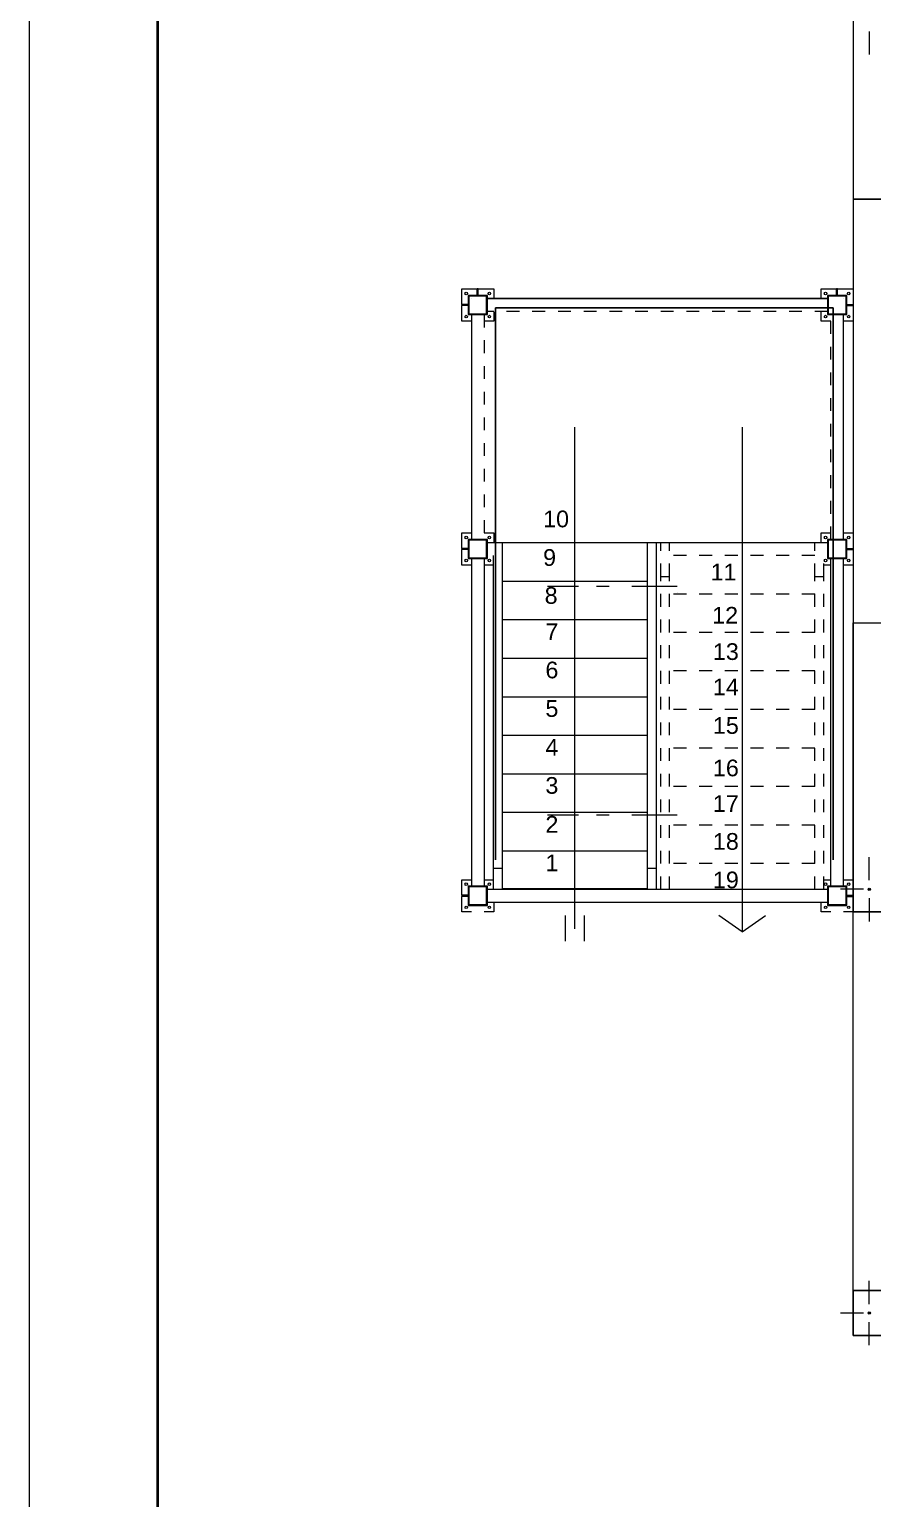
# Model space of a CAD drawing. Header units: metres. Extents: x -17 to 101, y 0 to 79.
# Drawn here: x 50.44 to 57.01, y 18.26 to 29.71 of the extents above; entities that cross this region are included whole.
import ezdxf

# ---------------------------------------------------------------- set-up
doc = ezdxf.new("R2010")
doc.units = ezdxf.units.M
doc.linetypes.add('DASHED2', pattern=[0.375, 0.25, -0.125])
doc.linetypes.add('Dot & Dashed', pattern=[0.670278, 0.352778, -0.176389, 0, -0.141111])
doc.layers.add('Cotas varias El', color=253, linetype='Continuous', lineweight=13)
doc.styles.add('Generales', font='trebuc.ttf', dxfattribs={"height": 0.1})

msp = doc.modelspace()

# ---------------------------------------------------------------- linework, layer by layer
at = {"layer": 'Cotas varias El', "linetype": 'Continuous'}
for p, q in [((56.983, 29.689), (56.983, 29.509)), ((53.808, 27.563), (53.808, 27.684)), ((53.808, 27.684), (53.928, 27.684)), ((53.858, 27.634), (53.858, 27.484)), ((54.008, 27.634), (53.858, 27.634)), ((53.864, 27.628), (53.864, 27.49)), ((54.002, 27.628), (53.864, 27.628)), ((53.883, 27.609), (53.883, 27.609)), ((53.883, 27.609), (53.883, 27.609)), ((53.937, 27.684), (53.928, 27.684)), ((53.928, 27.639), (53.928, 27.684)), ((53.937, 27.639), (53.928, 27.639)), ((53.928, 27.634), (53.928, 27.639)), ((53.937, 27.639), (53.937, 27.684)), ((53.937, 27.684), (54.058, 27.684)), ((53.937, 27.634), (53.937, 27.639)), ((54.002, 27.509), (54.002, 27.628)), ((54.008, 27.509), (54.008, 27.634)), ((56.658, 27.609), (54.008, 27.609)), ((54.008, 27.609), (56.658, 27.609)), ((54.058, 27.684), (54.058, 27.609)), ((56.608, 27.609), (56.608, 27.684)), ((56.608, 27.684), (56.728, 27.684)), ((56.808, 27.634), (56.658, 27.634)), ((56.658, 27.634), (56.658, 27.509)), ((56.802, 27.628), (56.664, 27.628)), ((56.664, 27.628), (56.664, 27.509)), ((56.737, 27.684), (56.728, 27.684)), ((56.728, 27.639), (56.728, 27.684)), ((56.737, 27.639), (56.728, 27.639)), ((56.728, 27.634), (56.728, 27.639)), ((56.737, 27.639), (56.737, 27.684)), ((56.737, 27.684), (56.858, 27.684)), ((56.737, 27.634), (56.737, 27.639)), ((56.783, 27.609), (56.783, 27.609)), ((56.783, 27.609), (56.783, 27.609)), ((56.802, 27.49), (56.802, 27.628)), ((56.808, 27.484), (56.808, 27.634)), ((56.858, 27.684), (56.858, 27.563)), ((53.808, 27.563), (53.808, 27.554)), ((53.853, 27.563), (53.808, 27.563)), ((53.853, 27.554), (53.808, 27.554)), ((53.808, 27.434), (53.808, 27.554)), ((53.853, 27.563), (53.853, 27.554)), ((53.858, 27.563), (53.853, 27.563)), ((53.858, 27.554), (53.853, 27.554)), ((53.858, 27.484), (53.983, 27.484)), ((53.864, 27.49), (53.983, 27.49)), ((53.883, 27.484), (53.883, 25.734)), ((53.983, 27.49), (54.002, 27.49)), ((53.983, 27.484), (54.008, 27.484)), ((54.002, 27.49), (54.002, 27.509)), ((54.008, 27.484), (54.008, 27.509)), ((54.058, 27.505), (54.058, 27.434)), ((56.608, 27.434), (56.608, 27.505)), ((56.658, 27.509), (56.658, 27.484)), ((56.658, 27.484), (56.683, 27.484)), ((56.664, 27.509), (56.664, 27.49)), ((56.664, 27.49), (56.683, 27.49)), ((56.683, 27.49), (56.802, 27.49)), ((56.683, 27.484), (56.808, 27.484)), ((56.783, 25.734), (56.783, 27.484)), ((56.808, 27.563), (56.813, 27.563)), ((56.808, 27.554), (56.813, 27.554)), ((56.813, 27.563), (56.813, 27.554)), ((56.813, 27.563), (56.858, 27.563)), ((56.813, 27.554), (56.858, 27.554)), ((56.858, 27.563), (56.858, 27.554)), ((56.858, 27.554), (56.858, 27.434)), ((53.883, 27.434), (53.808, 27.434)), ((54.058, 27.434), (53.983, 27.434)), ((56.683, 27.434), (56.608, 27.434)), ((56.858, 27.434), (56.783, 27.434)), ((53.808, 25.663), (53.808, 25.784)), ((53.808, 25.784), (53.883, 25.784)), ((53.983, 25.784), (54.058, 25.784)), ((54.058, 25.784), (54.058, 25.709)), ((56.608, 25.709), (56.608, 25.784)), ((56.608, 25.784), (56.683, 25.784)), ((56.783, 25.784), (56.858, 25.784)), ((56.858, 25.784), (56.858, 25.663)), ((53.808, 25.663), (53.808, 25.654)), ((53.853, 25.663), (53.808, 25.663)), ((53.853, 25.654), (53.808, 25.654)), ((53.808, 25.534), (53.808, 25.654)), ((53.853, 25.663), (53.853, 25.654)), ((53.858, 25.663), (53.853, 25.663)), ((53.858, 25.654), (53.853, 25.654)), ((53.858, 25.734), (53.858, 25.584)), ((54.008, 25.734), (53.858, 25.734)), ((54.002, 25.728), (53.864, 25.728)), ((53.864, 25.728), (53.864, 25.59)), ((54.002, 25.59), (54.002, 25.728)), ((54.008, 25.584), (54.008, 25.734)), ((54.008, 25.709), (56.658, 25.709)), ((56.658, 25.734), (56.658, 25.584)), ((56.808, 25.734), (56.658, 25.734)), ((56.664, 25.728), (56.664, 25.59)), ((56.802, 25.728), (56.664, 25.728)), ((56.802, 25.59), (56.802, 25.728)), ((56.808, 25.584), (56.808, 25.734)), ((56.808, 25.663), (56.813, 25.663)), ((56.808, 25.654), (56.813, 25.654)), ((56.813, 25.663), (56.813, 25.654)), ((56.813, 25.663), (56.858, 25.663)), ((56.813, 25.654), (56.858, 25.654)), ((56.858, 25.663), (56.858, 25.654)), ((56.858, 25.654), (56.858, 25.534)), ((53.883, 25.534), (53.808, 25.534)), ((53.858, 25.584), (53.983, 25.584)), ((53.864, 25.59), (53.983, 25.59)), ((53.883, 25.584), (53.883, 23.034)), ((53.983, 25.59), (54.002, 25.59)), ((53.983, 25.584), (54.008, 25.584)), ((53.983, 25.584), (53.983, 23.034)), ((54.053, 25.534), (53.983, 25.534)), ((56.683, 25.534), (56.628, 25.534)), ((56.658, 25.584), (56.783, 25.584)), ((56.664, 25.59), (56.783, 25.59)), ((56.683, 23.034), (56.683, 25.584)), ((56.783, 25.59), (56.802, 25.59)), ((56.783, 25.584), (56.808, 25.584)), ((56.783, 23.034), (56.783, 25.584)), ((56.858, 25.534), (56.783, 25.534)), ((56.983, 23.079), (56.983, 23.259)), ((53.808, 22.963), (53.808, 23.084)), ((53.808, 23.084), (53.883, 23.084)), ((54.008, 23.034), (53.858, 23.034)), ((53.858, 23.034), (53.858, 22.884)), ((53.864, 23.028), (53.864, 22.89)), ((54.002, 23.028), (53.864, 23.028)), ((53.983, 23.084), (54.053, 23.084)), ((54.002, 22.89), (54.002, 23.028)), ((54.008, 22.884), (54.008, 23.034)), ((54.008, 23.009), (56.658, 23.009)), ((54.123, 23.009), (55.253, 23.009)), ((56.628, 23.084), (56.683, 23.084)), ((56.658, 23.034), (56.658, 22.884)), ((56.808, 23.034), (56.658, 23.034)), ((56.664, 23.028), (56.664, 22.89)), ((56.802, 23.028), (56.664, 23.028)), ((56.938, 23.009), (56.758, 23.009)), ((56.783, 23.084), (56.858, 23.084)), ((56.802, 22.89), (56.802, 23.028)), ((56.808, 22.884), (56.808, 23.034)), ((56.858, 23.084), (56.858, 22.963)), ((53.808, 22.963), (53.808, 22.954)), ((53.853, 22.963), (53.808, 22.963)), ((53.853, 22.954), (53.808, 22.954)), ((53.808, 22.834), (53.808, 22.954)), ((53.853, 22.963), (53.853, 22.954)), ((53.858, 22.963), (53.853, 22.963)), ((53.858, 22.954), (53.853, 22.954)), ((53.858, 22.884), (53.983, 22.884)), ((53.864, 22.89), (53.983, 22.89)), ((53.983, 22.89), (54.002, 22.89)), ((53.983, 22.884), (54.008, 22.884)), ((54.008, 22.909), (56.658, 22.909)), ((54.058, 22.909), (54.058, 22.834)), ((56.608, 22.834), (56.608, 22.909)), ((56.658, 22.884), (56.783, 22.884)), ((56.664, 22.89), (56.783, 22.89)), ((56.783, 22.89), (56.802, 22.89)), ((56.783, 22.884), (56.808, 22.884)), ((56.808, 22.963), (56.813, 22.963)), ((56.808, 22.954), (56.813, 22.954)), ((56.813, 22.963), (56.813, 22.954)), ((56.813, 22.963), (56.858, 22.963)), ((56.813, 22.954), (56.858, 22.954)), ((56.858, 22.963), (56.858, 22.954)), ((56.858, 22.954), (56.858, 22.834)), ((56.983, 22.939), (56.983, 22.759)), ((53.883, 22.834), (53.808, 22.834)), ((54.058, 22.834), (53.983, 22.834)), ((56.683, 22.834), (56.608, 22.834)), ((56.858, 22.834), (56.783, 22.834)), ((56.983, 19.779), (56.983, 19.959)), ((56.938, 19.709), (56.758, 19.709)), ((56.983, 19.459), (56.983, 19.639))]:
    msp.add_line(p, q, dxfattribs=at)
at = {"layer": 'Cotas varias El', "linetype": 'DASHED2', "lineweight": 9, "ltscale": 0.4}
for p, q in [((53.983, 27.484), (53.983, 25.734)), ((56.658, 27.509), (54.008, 27.509)), ((56.683, 25.734), (56.683, 27.484)), ((55.358, 25.446), (55.358, 25.709)), ((55.428, 25.446), (55.428, 25.709)), ((56.558, 25.446), (56.558, 25.709)), ((56.558, 25.609), (55.428, 25.609)), ((56.628, 25.446), (56.628, 25.609)), ((55.358, 23.009), (55.358, 25.446)), ((55.358, 25.446), (55.428, 25.446)), ((55.428, 23.009), (55.428, 25.446)), ((56.558, 25.446), (56.628, 25.446)), ((56.558, 23.009), (56.558, 25.446)), ((56.628, 23.009), (56.628, 25.446)), ((56.558, 25.308), (55.428, 25.308)), ((56.558, 25.008), (55.428, 25.008)), ((56.558, 24.709), (55.428, 24.709)), ((56.558, 24.409), (55.428, 24.409)), ((56.558, 24.109), (55.428, 24.109)), ((56.558, 23.809), (55.428, 23.809)), ((56.558, 23.509), (55.428, 23.509)), ((56.558, 23.209), (55.428, 23.209))]:
    msp.add_line(p, q, dxfattribs=at)
at = {"layer": 'Cotas varias El', "lineweight": -3}
for p, q in [((54.07, 27.538), (54.07, 23.239)), ((54.07, 27.538), (56.703, 27.538)), ((56.701, 27.538), (56.702, 23.239))]:
    msp.add_line(p, q, dxfattribs=at)
at = {"layer": 'Cotas varias El'}
for p, q in [((54.688, 22.702), (54.688, 26.609)), ((55.993, 26.609), (55.993, 22.678)), ((54.613, 22.805), (54.613, 22.604)), ((54.762, 22.805), (54.762, 22.604)), ((55.993, 22.678), (55.812, 22.806)), ((55.993, 22.678), (56.174, 22.806))]:
    msp.add_line(p, q, dxfattribs=at)
at = {"layer": 'Cotas varias El', "linetype": 'Continuous', "lineweight": 15}
for p, q in [((54.123, 25.709), (54.123, 23.172)), ((55.253, 25.709), (55.253, 23.172)), ((55.323, 25.709), (55.323, 23.172)), ((54.053, 25.609), (54.053, 23.172)), ((54.123, 25.409), (55.253, 25.409)), ((54.123, 25.109), (55.253, 25.109)), ((54.123, 24.809), (55.253, 24.809)), ((54.123, 24.509), (55.253, 24.509)), ((54.123, 24.209), (55.253, 24.209)), ((54.123, 23.909), (55.253, 23.909)), ((54.123, 23.609), (55.253, 23.609)), ((54.123, 23.309), (55.253, 23.309)), ((54.123, 23.172), (54.053, 23.172)), ((54.053, 23.172), (54.053, 23.009)), ((54.123, 23.172), (54.123, 23.009)), ((55.323, 23.172), (55.253, 23.172)), ((55.253, 23.172), (55.253, 23.009)), ((55.323, 23.172), (55.323, 23.009)), ((54.123, 23.015), (55.253, 23.015)), ((54.123, 23.014), (55.253, 23.014))]:
    msp.add_line(p, q, dxfattribs=at)
at = {"layer": 'Cotas varias El', "linetype": 'Dot & Dashed', "lineweight": 13}
for p, q in [((55.487, 25.368), (54.475, 25.368)), ((55.487, 23.586), (54.475, 23.586))]:
    msp.add_line(p, q, dxfattribs=at)
at = {"layer": 'Cotas varias El', "linetype": 'Continuous', "lineweight": 13}
msp.add_line((55.49, 25.318), (55.49, 25.318), dxfattribs=at)
at = {"layer": 'Cotas varias El'}
for points in [[(50.439, 35.5), (100.539, 35.5), (100.539, 0), (50.439, 0), (50.439, 35.5)], [(56.858, 25.084), (56.858, 22.834), (57.558, 22.834)], [(85.658, 22.834), (85.658, 19.534), (56.858, 19.534), (56.858, 22.834)]]:
    msp.add_lwpolyline(points, dxfattribs=at)
at = {"layer": 'Cotas varias El', "lineweight": 40}
msp.add_lwpolyline([(51.439, 34.5), (99.539, 34.5), (99.539, 1), (51.439, 1)], close=True, dxfattribs=at)
at = {"layer": 'Cotas varias El', "linetype": 'Continuous'}
for points in [[(56.858, 29.934), (56.858, 28.384), (57.108, 28.384), (57.108, 29.584), (57.558, 29.584), (57.558, 29.934)], [(56.858, 22.834), (56.858, 25.084), (57.108, 25.084), (57.108, 23.184), (57.558, 23.184), (57.558, 22.834)], [(57.108, 19.534), (56.858, 19.534), (56.858, 19.884), (57.108, 19.884)]]:
    msp.add_lwpolyline(points, close=True, dxfattribs=at)
at = {"layer": 'Cotas varias El', "ltscale": 0.05}
msp.add_lwpolyline([(57.108, 26.534), (57.108, 28.384), (56.858, 28.384), (56.858, 25.084), (57.108, 25.084), (57.108, 26.534)], dxfattribs=at)
at = {"layer": 'Cotas varias El'}
msp.add_lwpolyline([(57.108, 19.884), (56.858, 19.884), (56.858, 19.534), (57.108, 19.534)], close=True, dxfattribs=at)
at = {"layer": 'Cotas varias El', "linetype": 'Continuous'}
for centre, radius in [((53.843, 27.649), 0.00992), ((54.023, 27.649), 0.00992), ((56.643, 27.649), 0.00992), ((56.823, 27.649), 0.00992), ((53.843, 27.469), 0.00992), ((54.023, 27.469), 0.00992), ((56.643, 27.469), 0.00992), ((56.823, 27.469), 0.00992), ((53.843, 25.749), 0.00992), ((54.023, 25.749), 0.00992), ((56.643, 25.749), 0.00992), ((56.823, 25.749), 0.00992), ((53.843, 25.569), 0.00992), ((54.023, 25.569), 0.00992), ((56.643, 25.569), 0.00992), ((56.823, 25.569), 0.00992), ((53.843, 23.049), 0.00992), ((54.023, 23.049), 0.00992), ((56.643, 23.049), 0.00992), ((56.823, 23.049), 0.00992), ((56.983, 23.009), 0.00871), ((53.843, 22.869), 0.00992), ((54.023, 22.869), 0.00992), ((56.643, 22.869), 0.00992), ((56.823, 22.869), 0.00992), ((56.983, 19.709), 0.00871)]:
    msp.add_circle(centre, radius, dxfattribs=at)
for p in [(56.983, 23.009), (56.983, 19.709)]:
    msp.add_point(p, dxfattribs=at)

# ---------------------------------------------------------------- texts
at = {"layer": 'Cotas varias El', "char_height": 0.13, "width": 0.02301, "attachment_point": 1, "style": 'Generales'}
for s, insert in [('\\A1;{\\fArial|b0|i0|c0|p34;10}', (54.442, 25.958)), ('\\A1;{\\fArial|b0|i0|c0|p34;9}', (54.442, 25.658)), ('\\A1;{\\fArial|b0|i0|c0|p34;11}', (55.747, 25.545)), ('\\A1;{\\fArial|b0|i0|c0|p34;8}', (54.454, 25.362)), ('\\A1;{\\fArial|b0|i0|c0|p34;12}', (55.759, 25.208)), ('\\A1;{\\fArial|b0|i0|c0|p34;7}', (54.46, 25.08)), ('\\A1;{\\fArial|b0|i0|c0|p34;13}', (55.765, 24.925)), ('\\A1;{\\fArial|b0|i0|c0|p34;6}', (54.46, 24.782)), ('\\A1;{\\fArial|b0|i0|c0|p34;14}', (55.765, 24.65)), ('\\A1;{\\fArial|b0|i0|c0|p34;5}', (54.46, 24.482)), ('\\A1;{\\fArial|b0|i0|c0|p34;15}', (55.765, 24.35)), ('\\A1;{\\fArial|b0|i0|c0|p34;4}', (54.46, 24.18)), ('\\A1;{\\fArial|b0|i0|c0|p34;16}', (55.765, 24.019)), ('\\A1;{\\fArial|b0|i0|c0|p34;3}', (54.46, 23.883)), ('\\A1;{\\fArial|b0|i0|c0|p34;17}', (55.765, 23.742)), ('\\A1;{\\fArial|b0|i0|c0|p34;2}', (54.46, 23.58)), ('\\A1;{\\fArial|b0|i0|c0|p34;18}', (55.765, 23.447)), ('\\A1;{\\fArial|b0|i0|c0|p34;1}', (54.46, 23.28)), ('\\A1;{\\fArial|b0|i0|c0|p34;19}', (55.765, 23.147))]:
    msp.add_mtext(s, dxfattribs=dict(at, insert=insert))

doc.saveas('drawing.dxf')
